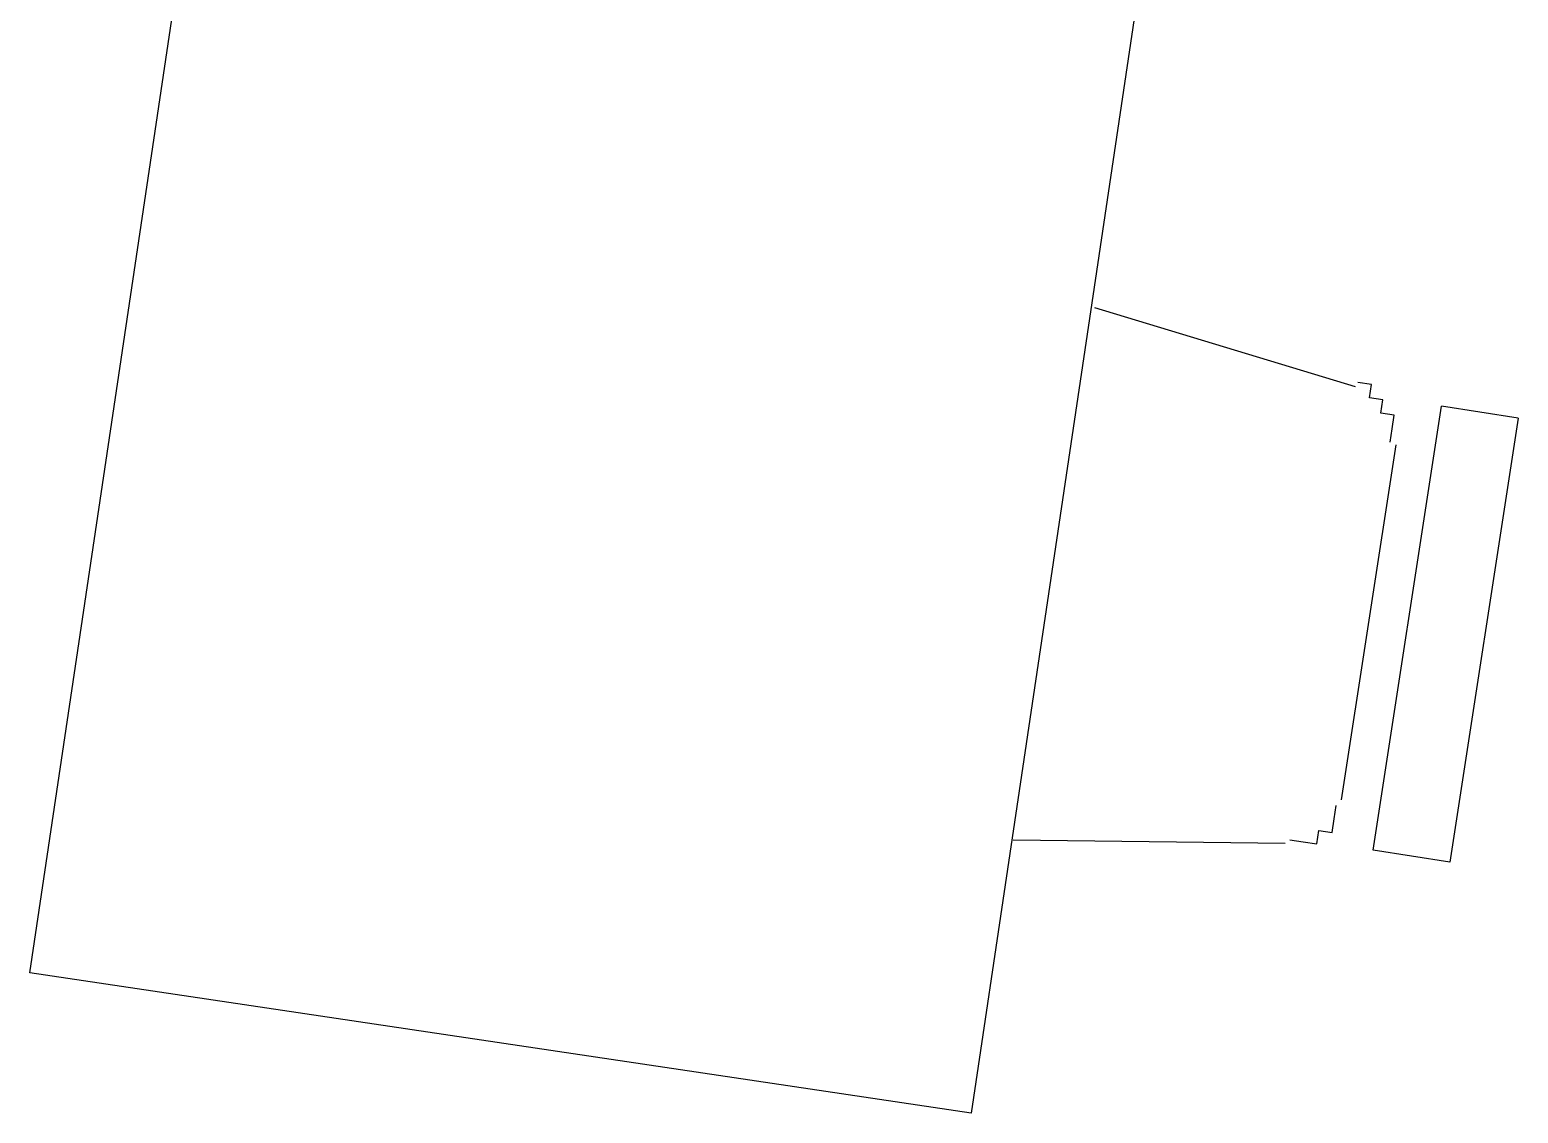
# Model space of a CAD drawing. Header units: millimetres. Extents: x 338 to 506, y 179 to 335.
# Drawn here: x 411.69 to 412.785, y 268.964 to 269.76 of the extents above; entities that cross this region are included whole.
import ezdxf

# ---------------------------------------------------------------- set-up
doc = ezdxf.new("R2010")
doc.units = ezdxf.units.MM
doc.layers.add('MUROS', color=32, linetype='Continuous')

# ---------------------------------------------------------------- blocks, each defined once
blk = doc.blocks.new('MESAS_AULA_INFORMATICA')
at = {"color": 18, "extrusion": (-2.33163e-06, -0.000958086, 1)}
for p, q in [((2982.09, 1966.7213, -0.0148), (2982.1172, 1966.523, -0.015)), ((2982.4565, 1966.5214, -0.015), (2982.4858, 1966.7194, -0.0148)), ((2982.1547, 1966.4867, -0.015), (2982.4187, 1966.4855, -0.015)), ((2982.1212, 1966.4012, -0.0151), (2982.1215, 1966.4583, -0.0151)), ((2982.1215, 1966.4583, -0.0151), (2982.4517, 1966.4567, -0.0151)), ((2982.4514, 1966.3996, -0.0151), (2982.4517, 1966.4567, -0.0151)), ((2982.4514, 1966.3996, -0.0151), (2982.1212, 1966.4012, -0.0151))]:
    blk.add_line(p, q, dxfattribs=at)
at = {"color": 18, "elevation": -0.0148}
blk.add_lwpolyline([(2981.8867, 1967.4223), (2982.9867, 1967.4223), (2982.9867, 1966.7223), (2981.8867, 1966.7223)], close=True, dxfattribs=at)
at = {"color": 18}
for points in [[(2982.12, 1966.52, -0.015), (2982.12, 1966.52, -0.015), (2982.12, 1966.52, -0.015), (2982.12, 1966.52, -0.015), (2982.12, 1966.52, -0.015), (2982.12, 1966.52, -0.015), (2982.12, 1966.52, -0.015), (2982.12, 1966.52, -0.015), (2982.12, 1966.52, -0.015), (2982.12, 1966.52, -0.015), (2982.12, 1966.52, -0.015), (2982.12, 1966.52, -0.015), (2982.12, 1966.52, -0.015), (2982.12, 1966.52, -0.015), (2982.12, 1966.52, -0.015), (2982.12, 1966.52, -0.015), (2982.12, 1966.52, -0.015), (2982.12, 1966.52, -0.015), (2982.12, 1966.51, -0.015), (2982.12, 1966.51, -0.015), (2982.12, 1966.51, -0.015), (2982.12, 1966.51, -0.015), (2982.12, 1966.51, -0.015), (2982.12, 1966.51, -0.015), (2982.12, 1966.51, -0.015), (2982.12, 1966.51, -0.015), (2982.12, 1966.51, -0.015), (2982.12, 1966.51, -0.015), (2982.12, 1966.51, -0.015), (2982.12, 1966.51, -0.015), (2982.12, 1966.51, -0.015), (2982.12, 1966.51, -0.015), (2982.12, 1966.51, -0.015), (2982.12, 1966.51, -0.015), (2982.12, 1966.51, -0.015), (2982.12, 1966.51, -0.015), (2982.12, 1966.51, -0.015), (2982.12, 1966.51, -0.015), (2982.12, 1966.51, -0.015), (2982.12, 1966.51, -0.015), (2982.12, 1966.51, -0.015), (2982.12, 1966.51, -0.015), (2982.12, 1966.5, -0.015), (2982.12, 1966.5, -0.015), (2982.12, 1966.5, -0.015), (2982.12, 1966.5, -0.015), (2982.12, 1966.5, -0.015), (2982.13, 1966.5, -0.015), (2982.13, 1966.5, -0.015), (2982.13, 1966.5, -0.015), (2982.13, 1966.5, -0.015), (2982.13, 1966.5, -0.015), (2982.13, 1966.5, -0.015), (2982.13, 1966.5, -0.015), (2982.13, 1966.5, -0.015), (2982.13, 1966.5, -0.015), (2982.13, 1966.5, -0.015), (2982.13, 1966.5, -0.015), (2982.13, 1966.5, -0.015), (2982.13, 1966.5, -0.015), (2982.13, 1966.5, -0.015), (2982.13, 1966.5, -0.015), (2982.13, 1966.5, -0.015), (2982.13, 1966.5, -0.015), (2982.13, 1966.5, -0.015), (2982.13, 1966.5, -0.015), (2982.13, 1966.5, -0.015), (2982.13, 1966.5, -0.015), (2982.13, 1966.5, -0.015), (2982.13, 1966.5, -0.015), (2982.13, 1966.5, -0.015), (2982.13, 1966.5, -0.015), (2982.13, 1966.49, -0.015), (2982.13, 1966.49, -0.015), (2982.13, 1966.49, -0.015), (2982.13, 1966.49, -0.015), (2982.13, 1966.49, -0.015), (2982.13, 1966.49, -0.015), (2982.13, 1966.49, -0.015), (2982.14, 1966.49, -0.015), (2982.14, 1966.49, -0.015), (2982.14, 1966.49, -0.015), (2982.14, 1966.49, -0.015), (2982.14, 1966.49, -0.015), (2982.14, 1966.49, -0.015), (2982.14, 1966.49, -0.015), (2982.14, 1966.49, -0.015), (2982.14, 1966.49, -0.015), (2982.14, 1966.49, -0.015), (2982.14, 1966.49, -0.015), (2982.14, 1966.49, -0.015), (2982.14, 1966.49, -0.015), (2982.14, 1966.49, -0.015), (2982.14, 1966.49, -0.015), (2982.14, 1966.49, -0.015), (2982.14, 1966.49, -0.015), (2982.14, 1966.49, -0.015), (2982.14, 1966.49, -0.015), (2982.14, 1966.49, -0.015), (2982.14, 1966.49, -0.015), (2982.14, 1966.49, -0.015), (2982.14, 1966.49, -0.015), (2982.14, 1966.49, -0.015), (2982.14, 1966.49, -0.015), (2982.14, 1966.49, -0.015), (2982.15, 1966.49, -0.015), (2982.15, 1966.49, -0.015), (2982.15, 1966.49, -0.015), (2982.15, 1966.49, -0.015), (2982.15, 1966.49, -0.015), (2982.15, 1966.49, -0.015), (2982.15, 1966.49, -0.015), (2982.15, 1966.49, -0.015), (2982.15, 1966.49, -0.015), (2982.15, 1966.49, -0.015), (2982.15, 1966.49, -0.015), (2982.15, 1966.49, -0.015), (2982.15, 1966.49, -0.015), (2982.15, 1966.49, -0.015), (2982.15, 1966.49, -0.015), (2982.15, 1966.49, -0.015), (2982.15, 1966.49, -0.015), (2982.15, 1966.49, -0.015), (2982.15, 1966.49, -0.015), (2982.15, 1966.49, -0.015), (2982.15, 1966.49, -0.015), (2982.15, 1966.49, -0.015), (2982.15, 1966.49, -0.015), (2982.15, 1966.49, -0.015)], [(2982.42, 1966.49, -0.015), (2982.42, 1966.49, -0.015), (2982.42, 1966.49, -0.015), (2982.42, 1966.49, -0.015), (2982.42, 1966.49, -0.015), (2982.42, 1966.49, -0.015), (2982.42, 1966.49, -0.015), (2982.42, 1966.49, -0.015), (2982.42, 1966.49, -0.015), (2982.42, 1966.49, -0.015), (2982.42, 1966.49, -0.015), (2982.42, 1966.49, -0.015), (2982.42, 1966.49, -0.015), (2982.42, 1966.49, -0.015), (2982.42, 1966.49, -0.015), (2982.43, 1966.49, -0.015), (2982.43, 1966.49, -0.015), (2982.43, 1966.49, -0.015), (2982.43, 1966.49, -0.015), (2982.43, 1966.49, -0.015), (2982.43, 1966.49, -0.015), (2982.43, 1966.49, -0.015), (2982.43, 1966.49, -0.015), (2982.43, 1966.49, -0.015), (2982.43, 1966.49, -0.015), (2982.43, 1966.49, -0.015), (2982.43, 1966.49, -0.015), (2982.43, 1966.49, -0.015), (2982.43, 1966.49, -0.015), (2982.43, 1966.49, -0.015), (2982.43, 1966.49, -0.015), (2982.43, 1966.49, -0.015), (2982.43, 1966.49, -0.015), (2982.43, 1966.49, -0.015), (2982.43, 1966.49, -0.015), (2982.43, 1966.49, -0.015), (2982.43, 1966.49, -0.015), (2982.43, 1966.49, -0.015), (2982.43, 1966.49, -0.015), (2982.43, 1966.49, -0.015), (2982.44, 1966.49, -0.015), (2982.44, 1966.49, -0.015), (2982.44, 1966.49, -0.015), (2982.44, 1966.49, -0.015), (2982.44, 1966.49, -0.015), (2982.44, 1966.49, -0.015), (2982.44, 1966.49, -0.015), (2982.44, 1966.49, -0.015), (2982.44, 1966.49, -0.015), (2982.44, 1966.49, -0.015), (2982.44, 1966.49, -0.015), (2982.44, 1966.49, -0.015), (2982.44, 1966.49, -0.015), (2982.44, 1966.49, -0.015), (2982.44, 1966.49, -0.015), (2982.44, 1966.49, -0.015), (2982.44, 1966.49, -0.015), (2982.44, 1966.49, -0.015), (2982.44, 1966.49, -0.015), (2982.44, 1966.49, -0.015), (2982.44, 1966.49, -0.015), (2982.44, 1966.49, -0.015), (2982.44, 1966.49, -0.015), (2982.44, 1966.5, -0.015), (2982.44, 1966.5, -0.015), (2982.44, 1966.5, -0.015), (2982.44, 1966.5, -0.015), (2982.44, 1966.5, -0.015), (2982.44, 1966.5, -0.015), (2982.45, 1966.5, -0.015), (2982.45, 1966.5, -0.015), (2982.45, 1966.5, -0.015), (2982.45, 1966.5, -0.015), (2982.45, 1966.5, -0.015), (2982.45, 1966.5, -0.015), (2982.45, 1966.5, -0.015), (2982.45, 1966.5, -0.015), (2982.45, 1966.5, -0.015), (2982.45, 1966.5, -0.015), (2982.45, 1966.5, -0.015), (2982.45, 1966.5, -0.015), (2982.45, 1966.5, -0.015), (2982.45, 1966.5, -0.015), (2982.45, 1966.5, -0.015), (2982.45, 1966.5, -0.015), (2982.45, 1966.5, -0.015), (2982.45, 1966.5, -0.015), (2982.45, 1966.5, -0.015), (2982.45, 1966.5, -0.015), (2982.45, 1966.5, -0.015), (2982.45, 1966.5, -0.015), (2982.45, 1966.51, -0.015), (2982.45, 1966.51, -0.015), (2982.45, 1966.51, -0.015), (2982.45, 1966.51, -0.015), (2982.45, 1966.51, -0.015), (2982.45, 1966.51, -0.015), (2982.45, 1966.51, -0.015), (2982.45, 1966.51, -0.015), (2982.45, 1966.51, -0.015), (2982.45, 1966.51, -0.015), (2982.45, 1966.51, -0.015), (2982.45, 1966.51, -0.015), (2982.45, 1966.51, -0.015), (2982.45, 1966.51, -0.015), (2982.45, 1966.51, -0.015), (2982.45, 1966.51, -0.015), (2982.45, 1966.51, -0.015), (2982.45, 1966.51, -0.015), (2982.45, 1966.51, -0.015), (2982.45, 1966.51, -0.015), (2982.45, 1966.51, -0.015), (2982.45, 1966.51, -0.015), (2982.45, 1966.51, -0.015), (2982.46, 1966.51, -0.015), (2982.46, 1966.52, -0.015), (2982.46, 1966.52, -0.015), (2982.46, 1966.52, -0.015), (2982.46, 1966.52, -0.015), (2982.46, 1966.52, -0.015), (2982.46, 1966.52, -0.015), (2982.46, 1966.52, -0.015), (2982.46, 1966.52, -0.015), (2982.46, 1966.52, -0.015), (2982.46, 1966.52, -0.015), (2982.46, 1966.52, -0.015), (2982.46, 1966.52, -0.015), (2982.46, 1966.52, -0.015), (2982.46, 1966.52, -0.015)]]:
    blk.add_polyline3d(points, dxfattribs=at)
blk = doc.blocks.new('A$C7152A42C')
at = {"color": 4}
blk.add_blockref('MESAS_AULA_INFORMATICA', (-2892.7659, -1880.28762), dxfattribs=at)

msp = doc.modelspace()

# ---------------------------------------------------------------- block references
at = {"layer": 'MUROS', "color": 32, "rotation": 81.53046525965426}
msp.add_blockref('A$C7152A42C', (484.7482, 168.0844), dxfattribs=at)

doc.saveas('drawing.dxf')
